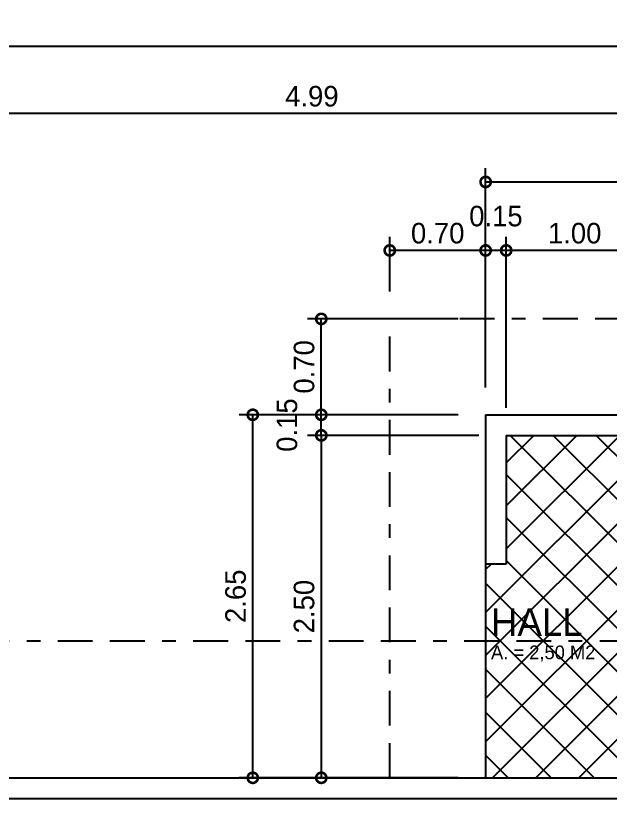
# Model space of a CAD drawing. Extents: x 10 to 180, y 167 to 221.
# Drawn here: x 167.6 to 171.94, y 215.25 to 220.97 of the extents above; entities that cross this region are included whole.
import ezdxf

# ---------------------------------------------------------------- set-up
doc = ezdxf.new("R2010")
doc.units = 0
doc.linetypes.add('BORDERX2', pattern=[88.9, 25.4, -12.7, 25.4, -12.7, 0, -12.7])
doc.layers.get('0').update_dxf_attribs({"linetype": 'CONTINUOUS'})
doc.layers.get('DEFPOINTS').update_dxf_attribs({"linetype": 'CONTINUOUS'})
for name, color, linetype in [('AMBIENTES', 3, 'CONTINUOUS'), ('AREAS', 1, 'CONTINUOUS'), ('BEIRAL', 7, 'BORDERX2'), ('COTAS', 4, 'CONTINUOUS'), ('PAREDES', 5, 'CONTINUOUS'), ('RATCHU', 2, 'CONTINUOUS'), ('REBAIXOS', 1, 'CONTINUOUS')]:
    doc.layers.add(name, color=color, linetype=linetype)
doc.dimstyles.get("Standard").update_dxf_attribs({"dimscale": 0, "dimtxt": 0.15, "dimasz": 0.15, "dimexe": 0.1, "dimexo": 0.2, "dimgap": 0.05, "dimtad": 1, "dimzin": 1, "dimdsep": 46, "dimtxsty": 'Standard', "dimblk1": 'DOTSMALL', "dimblk2": 'DOTSMALL', "dimsah": 1, "dimcen": 2.5, "dimadec": 0, "dimazin": 0, "dimtfac": 1, "dimtmove": 2, "dimatfit": 3, "dimldrblk": 'DOTSMALL', "dimfxl": 1, "dimtolj": 1, "dimtzin": 1, "dimarcsym": 0})

# ---------------------------------------------------------------- blocks, each defined once
blk = doc.blocks.new('_DOTSMALL')
at = {"color": 0, "linetype": 'ByBlock', "const_width": 0.5}
blk.add_lwpolyline([(-0.0625, 0, 1), (0.0625, 0, 1)], format="xyb", close=True, dxfattribs=at)
blk = doc.blocks.new('*D35')
at = {"color": 0, "linetype": 'ByBlock'}
for p, q in [((171.1836, 218.1021), (171.1836, 219.3521)), ((172.1836, 218.1021), (172.1836, 219.3521)), ((172.1836, 219.2521), (171.1836, 219.2521))]:
    blk.add_line(p, q, dxfattribs=at)
at = {"layer": 'DEFPOINTS', "color": 0, "linetype": 'ByBlock'}
for p in [(171.1836, 219.2521), (171.1836, 217.9021), (172.1836, 217.9021)]:
    blk.add_point(p, dxfattribs=at)
at = {"color": 0, "linetype": 'ByBlock', "xscale": 0.15, "yscale": 0.15, "zscale": 0.15, "rotation": 180}
blk.add_blockref('_DOTSMALL', (171.1836, 219.2521), dxfattribs=at)
at = {"color": 0, "linetype": 'ByBlock', "xscale": 0.15, "yscale": 0.15, "zscale": 0.15}
blk.add_blockref('_DOTSMALL', (172.1836, 219.2521), dxfattribs=at)
at = {"color": 0, "linetype": 'ByBlock', "insert": (171.6836, 219.3771), "char_height": 0.15, "attachment_point": 5}
blk.add_mtext('\\A1;1.00', dxfattribs=at)
blk = doc.blocks.new('*D36')
at = {"color": 0, "linetype": 'ByBlock'}
for p, q in [((171.0336, 218.2521), (171.0336, 219.3521)), ((171.1836, 218.1021), (171.1836, 219.3521)), ((171.1836, 219.2521), (171.0336, 219.2521))]:
    blk.add_line(p, q, dxfattribs=at)
at = {"layer": 'DEFPOINTS', "color": 0, "linetype": 'ByBlock'}
for p in [(171.0336, 219.2521), (171.0336, 218.0521), (171.1836, 217.9021)]:
    blk.add_point(p, dxfattribs=at)
at = {"color": 0, "linetype": 'ByBlock', "xscale": 0.15, "yscale": 0.15, "zscale": 0.15, "rotation": 180}
blk.add_blockref('_DOTSMALL', (171.0336, 219.2521), dxfattribs=at)
at = {"color": 0, "linetype": 'ByBlock', "xscale": 0.15, "yscale": 0.15, "zscale": 0.15}
blk.add_blockref('_DOTSMALL', (171.1836, 219.2521), dxfattribs=at)
at = {"color": 0, "linetype": 'ByBlock', "insert": (171.1086, 219.5021), "char_height": 0.15, "attachment_point": 5}
blk.add_mtext('\\A1;0.15', dxfattribs=at)
blk = doc.blocks.new('*D37')
at = {"color": 0, "linetype": 'ByBlock'}
for p, q in [((170.3336, 218.9521), (170.3336, 219.3521)), ((171.0336, 218.2521), (171.0336, 219.3521)), ((171.0336, 219.2521), (170.3336, 219.2521))]:
    blk.add_line(p, q, dxfattribs=at)
at = {"layer": 'DEFPOINTS', "color": 0, "linetype": 'ByBlock'}
for p in [(170.3336, 219.2521), (170.3336, 218.7521), (171.0336, 218.0521)]:
    blk.add_point(p, dxfattribs=at)
at = {"color": 0, "linetype": 'ByBlock', "xscale": 0.15, "yscale": 0.15, "zscale": 0.15, "rotation": 180}
blk.add_blockref('_DOTSMALL', (170.3336, 219.2521), dxfattribs=at)
at = {"color": 0, "linetype": 'ByBlock', "xscale": 0.15, "yscale": 0.15, "zscale": 0.15}
blk.add_blockref('_DOTSMALL', (171.0336, 219.2521), dxfattribs=at)
at = {"color": 0, "linetype": 'ByBlock', "insert": (170.6836, 219.3771), "char_height": 0.15, "attachment_point": 5}
blk.add_mtext('\\A1;0.70', dxfattribs=at)
blk = doc.blocks.new('*D40')
at = {"color": 0, "linetype": 'ByBlock'}
for p, q in [((171.0336, 218.2521), (171.0336, 219.8521)), ((177.3211, 218.2521), (177.3211, 219.8521)), ((171.0336, 219.7521), (177.3211, 219.7521))]:
    blk.add_line(p, q, dxfattribs=at)
at = {"layer": 'DEFPOINTS', "color": 0, "linetype": 'ByBlock'}
for p in [(177.3211, 219.7521), (171.0336, 218.0521), (177.3211, 218.0521)]:
    blk.add_point(p, dxfattribs=at)
at = {"color": 0, "linetype": 'ByBlock', "xscale": 0.15, "yscale": 0.15, "zscale": 0.15, "rotation": 180}
blk.add_blockref('_DOTSMALL', (171.0336, 219.7521), dxfattribs=at)
at = {"color": 0, "linetype": 'ByBlock', "xscale": 0.15, "yscale": 0.15, "zscale": 0.15}
blk.add_blockref('_DOTSMALL', (177.3211, 219.7521), dxfattribs=at)
at = {"color": 0, "linetype": 'ByBlock', "insert": (174.1774, 219.8771), "char_height": 0.15, "attachment_point": 5}
blk.add_mtext('\\A1;6.29', dxfattribs=at)
blk = doc.blocks.new('*D41')
at = {"color": 0, "linetype": 'ByBlock'}
for p, q in [((170.9836, 217.9021), (169.7336, 217.9021)), ((169.8336, 217.9021), (169.8336, 215.4021)), ((170.8336, 215.4021), (169.7336, 215.4021))]:
    blk.add_line(p, q, dxfattribs=at)
at = {"layer": 'DEFPOINTS', "color": 0, "linetype": 'ByBlock'}
for p in [(171.1836, 217.9021), (169.8336, 215.4021), (171.0336, 215.4021)]:
    blk.add_point(p, dxfattribs=at)
at = {"color": 0, "linetype": 'ByBlock', "xscale": 0.15, "yscale": 0.15, "zscale": 0.15}
for p, rotation in [((169.8336, 217.9021), 90), ((169.8336, 215.4021), 270)]:
    blk.add_blockref('_DOTSMALL', p, dxfattribs=dict(at, rotation=rotation))
at = {"color": 0, "linetype": 'ByBlock', "insert": (169.7086, 216.6521), "char_height": 0.15, "attachment_point": 5, "rotation": 90}
blk.add_mtext('\\A1;2.50', dxfattribs=at)
blk = doc.blocks.new('*D42')
at = {"color": 0, "linetype": 'ByBlock'}
for p, q in [((170.8336, 218.0521), (169.7336, 218.0521)), ((169.8336, 217.9021), (169.8336, 218.0521)), ((170.9836, 217.9021), (169.7336, 217.9021))]:
    blk.add_line(p, q, dxfattribs=at)
at = {"layer": 'DEFPOINTS', "color": 0, "linetype": 'ByBlock'}
for p in [(169.8336, 218.0521), (171.0336, 218.0521), (171.1836, 217.9021)]:
    blk.add_point(p, dxfattribs=at)
at = {"color": 0, "linetype": 'ByBlock', "xscale": 0.15, "yscale": 0.15, "zscale": 0.15}
for p, rotation in [((169.8336, 218.0521), 90), ((169.8336, 217.9021), 270)]:
    blk.add_blockref('_DOTSMALL', p, dxfattribs=dict(at, rotation=rotation))
at = {"color": 0, "linetype": 'ByBlock', "insert": (169.5836, 217.9771), "char_height": 0.15, "attachment_point": 5, "rotation": 90}
blk.add_mtext('\\A1;0.15', dxfattribs=at)
blk = doc.blocks.new('*D43')
at = {"color": 0, "linetype": 'ByBlock'}
for p, q in [((170.8336, 218.0521), (169.2336, 218.0521)), ((169.3336, 215.4021), (169.3336, 218.0521)), ((170.8336, 215.4021), (169.2336, 215.4021))]:
    blk.add_line(p, q, dxfattribs=at)
at = {"layer": 'DEFPOINTS', "color": 0, "linetype": 'ByBlock'}
for p in [(169.3336, 218.0521), (171.0336, 218.0521), (171.0336, 215.4021)]:
    blk.add_point(p, dxfattribs=at)
at = {"color": 0, "linetype": 'ByBlock', "xscale": 0.15, "yscale": 0.15, "zscale": 0.15}
for p, rotation in [((169.3336, 218.0521), 90), ((169.3336, 215.4021), 270)]:
    blk.add_blockref('_DOTSMALL', p, dxfattribs=dict(at, rotation=rotation))
at = {"color": 0, "linetype": 'ByBlock', "insert": (169.2086, 216.7271), "char_height": 0.15, "attachment_point": 5, "rotation": 90}
blk.add_mtext('\\A1;2.65', dxfattribs=at)
blk = doc.blocks.new('*D44')
at = {"color": 0, "linetype": 'ByBlock'}
for p, q in [((170.8336, 218.7521), (169.7336, 218.7521)), ((169.8336, 218.0521), (169.8336, 218.7521)), ((170.8336, 218.0521), (169.7336, 218.0521))]:
    blk.add_line(p, q, dxfattribs=at)
at = {"layer": 'DEFPOINTS', "color": 0, "linetype": 'ByBlock'}
for p in [(169.8336, 218.7521), (171.0336, 218.7521), (171.0336, 218.0521)]:
    blk.add_point(p, dxfattribs=at)
at = {"color": 0, "linetype": 'ByBlock', "xscale": 0.15, "yscale": 0.15, "zscale": 0.15}
for p, rotation in [((169.8336, 218.7521), 90), ((169.8336, 218.0521), 270)]:
    blk.add_blockref('_DOTSMALL', p, dxfattribs=dict(at, rotation=rotation))
at = {"color": 0, "linetype": 'ByBlock', "insert": (169.7086, 218.4021), "char_height": 0.15, "attachment_point": 5, "rotation": 90}
blk.add_mtext('\\A1;0.70', dxfattribs=at)
blk = doc.blocks.new('*D66')
at = {"color": 0, "linetype": 'ByBlock'}
for p, q in [((167.2711, 215.8521), (167.2711, 220.3521)), ((172.2586, 216.0521), (172.2586, 220.3521)), ((172.2586, 220.2521), (167.2711, 220.2521))]:
    blk.add_line(p, q, dxfattribs=at)
at = {"layer": 'DEFPOINTS', "color": 0, "linetype": 'ByBlock'}
for p in [(167.2711, 220.2521), (172.2586, 215.8521), (167.2711, 215.6521)]:
    blk.add_point(p, dxfattribs=at)
at = {"color": 0, "linetype": 'ByBlock', "xscale": 0.15, "yscale": 0.15, "zscale": 0.15, "rotation": 180}
blk.add_blockref('_DOTSMALL', (167.2711, 220.2521), dxfattribs=at)
at = {"color": 0, "linetype": 'ByBlock', "xscale": 0.15, "yscale": 0.15, "zscale": 0.15}
blk.add_blockref('_DOTSMALL', (172.2586, 220.2521), dxfattribs=at)
at = {"color": 0, "linetype": 'ByBlock', "insert": (169.7649, 220.3771), "char_height": 0.15, "attachment_point": 5}
blk.add_mtext('\\A1;4.99', dxfattribs=at)
blk = doc.blocks.new('*D77')
at = {"color": 0, "linetype": 'ByBlock'}
for p, q in [((117.3211, 215.8521), (117.3211, 220.8427)), ((177.3211, 215.8521), (177.3211, 220.8427)), ((117.3211, 220.7427), (177.3211, 220.7427))]:
    blk.add_line(p, q, dxfattribs=at)
at = {"layer": 'DEFPOINTS', "color": 0, "linetype": 'ByBlock'}
for p in [(177.3211, 220.7427), (117.3211, 215.6521), (177.3211, 215.6521)]:
    blk.add_point(p, dxfattribs=at)
at = {"color": 0, "linetype": 'ByBlock', "xscale": 0.15, "yscale": 0.15, "zscale": 0.15, "rotation": 180}
blk.add_blockref('_DOTSMALL', (117.3211, 220.7427), dxfattribs=at)
at = {"color": 0, "linetype": 'ByBlock', "xscale": 0.15, "yscale": 0.15, "zscale": 0.15}
blk.add_blockref('_DOTSMALL', (177.3211, 220.7427), dxfattribs=at)
at = {"color": 0, "linetype": 'ByBlock', "insert": (147.3211, 220.8677), "char_height": 0.15, "attachment_point": 5}
blk.add_mtext('\\A1;60.00', dxfattribs=at)

msp = doc.modelspace()

# ---------------------------------------------------------------- hatches: boundary and pattern name
at = {"layer": 'RATCHU'}
h = msp.add_hatch(dxfattribs=at)
h.set_pattern_fill('NET', color=256, scale=0.07, angle=45, style=0)
h.paths.add_polyline_path([(171.18364299, 216.96208926), (171.03364299, 216.96208926), (171.03364299, 216.40208926), (172.18364299, 216.40208926), (172.18364299, 216.96208926), (172.18364299, 217.00208926), (172.30364299, 217.00208926), (172.30364299, 216.98208926), (172.33364299, 216.98208926), (172.33364299, 217.75208926), (172.33364299, 217.78208926), (172.30364299, 217.78208926), (172.30364299, 217.76208926), (172.18364299, 217.76208926), (172.18364299, 217.80208926), (172.18364299, 217.90208926), (171.18364299, 217.90208926)])
h.paths.add_polyline_path([(172.18364299, 215.40208926), (172.18364299, 215.65208926), (172.18364299, 216.40208926), (171.03364299, 216.40208926), (171.03364299, 215.40208926)])
h.paths.add_polyline_path([(171.02289943, 216.68828992), (171.85623277, 216.68828992), (171.85623277, 216.38828992), (171.02289943, 216.38828992)], flags=9)
h.paths.add_polyline_path([(171.04789943, 216.39281971), (172.13123277, 216.39281971), (172.13123277, 216.22615304), (171.04789943, 216.22615304)], flags=24)

# ---------------------------------------------------------------- linework, layer by layer
at = {"layer": 'BEIRAL', "ltscale": 0.01}
for p, q in [((178.02114299, 218.75208926), (170.33364299, 218.75208926)), ((170.33364299, 215.40208926), (170.33364299, 218.75208926)), ((117.47114299, 216.40208926), (177.17114299, 216.40208926))]:
    msp.add_line(p, q, dxfattribs=at)
at = {"layer": 'PAREDES'}
for p, q in [((171.03364299, 218.05208926), (177.32114299, 218.05208926)), ((171.03364299, 218.05208926), (171.03364299, 216.96208926)), ((171.18364299, 217.90208926), (172.18364299, 217.90208926)), ((171.18364299, 217.90208926), (171.18364299, 216.96208926)), ((171.18364299, 216.96208926), (171.03364299, 216.96208926)), ((167.34614299, 215.40208926), (172.18364299, 215.40208926)), ((167.34614299, 215.25208926), (172.18364299, 215.25208926))]:
    msp.add_line(p, q, dxfattribs=at)
at = {"layer": 'REBAIXOS'}
msp.add_line((171.03364299, 216.96208926), (171.03364299, 215.40208926), dxfattribs=at)

# ---------------------------------------------------------------- texts
at = {"layer": 'AMBIENTES', "insert": (171.07289943, 216.63828992), "char_height": 0.2, "width": 20.0585, "attachment_point": 1}
msp.add_mtext('HALL', dxfattribs=at)
at = {"layer": 'AREAS', "insert": (171.07289943, 216.36781971), "char_height": 0.1, "width": 20.0585, "attachment_point": 1}
msp.add_mtext('A. = 2,50 M2', dxfattribs=at)

# ---------------------------------------------------------------- dimensions: what is measured, and where the dimension line sits
at = {"layer": 'COTAS'}
for base, p1, p2, picture, middle in [((177.32114299, 220.74271426), (117.32114299, 215.65208926), (177.32114299, 215.65208926), '*D77', (147.32114299, 220.86771426)), ((167.27114299, 220.25208926), (172.25864299, 215.85208926), (167.27114299, 215.65208926), '*D66', (169.76489299, 220.37708926)), ((177.32114299, 219.75208926), (171.03364299, 218.05208926), (177.32114299, 218.05208926), '*D40', (174.17739299, 219.87708926)), ((171.03364299, 219.25208926), (171.18364299, 217.90208926), (171.03364299, 218.05208926), '*D36', (171.10864299, 219.50208926)), ((170.33364299, 219.25208926), (171.03364299, 218.05208926), (170.33364299, 218.75208926), '*D37', (170.68364299, 219.37708926)), ((171.18364299, 219.25208926), (172.18364299, 217.90208926), (171.18364299, 217.90208926), '*D35', (171.68364299, 219.37708926))]:
    dim = msp.add_linear_dim(base=base, p1=p1, p2=p2, dimstyle='Standard', override={"dimscale": 1}, dxfattribs=at)
    dim.commit()
    dim.dimension.update_dxf_attribs({"geometry": picture, "text_midpoint": middle})
for base, p1, p2, picture, middle in [((169.83364299, 218.75208926), (171.03364299, 218.05208926), (171.03364299, 218.75208926), '*D44', (169.70864299, 218.40208926)), ((169.83364299, 218.05208926), (171.18364299, 217.90208926), (171.03364299, 218.05208926), '*D42', (169.58364299, 217.97708926)), ((169.33364299, 218.05208926), (171.03364299, 215.40208926), (171.03364299, 218.05208926), '*D43', (169.20864299, 216.72708926)), ((169.83364299, 215.40208926), (171.18364299, 217.90208926), (171.03364299, 215.40208926), '*D41', (169.70864299, 216.65208926))]:
    dim = msp.add_linear_dim(base=base, p1=p1, p2=p2, angle=90, dimstyle='Standard', override={"dimscale": 1}, dxfattribs=at)
    dim.commit()
    dim.dimension.update_dxf_attribs({"geometry": picture, "text_midpoint": middle})

doc.saveas('drawing.dxf')
